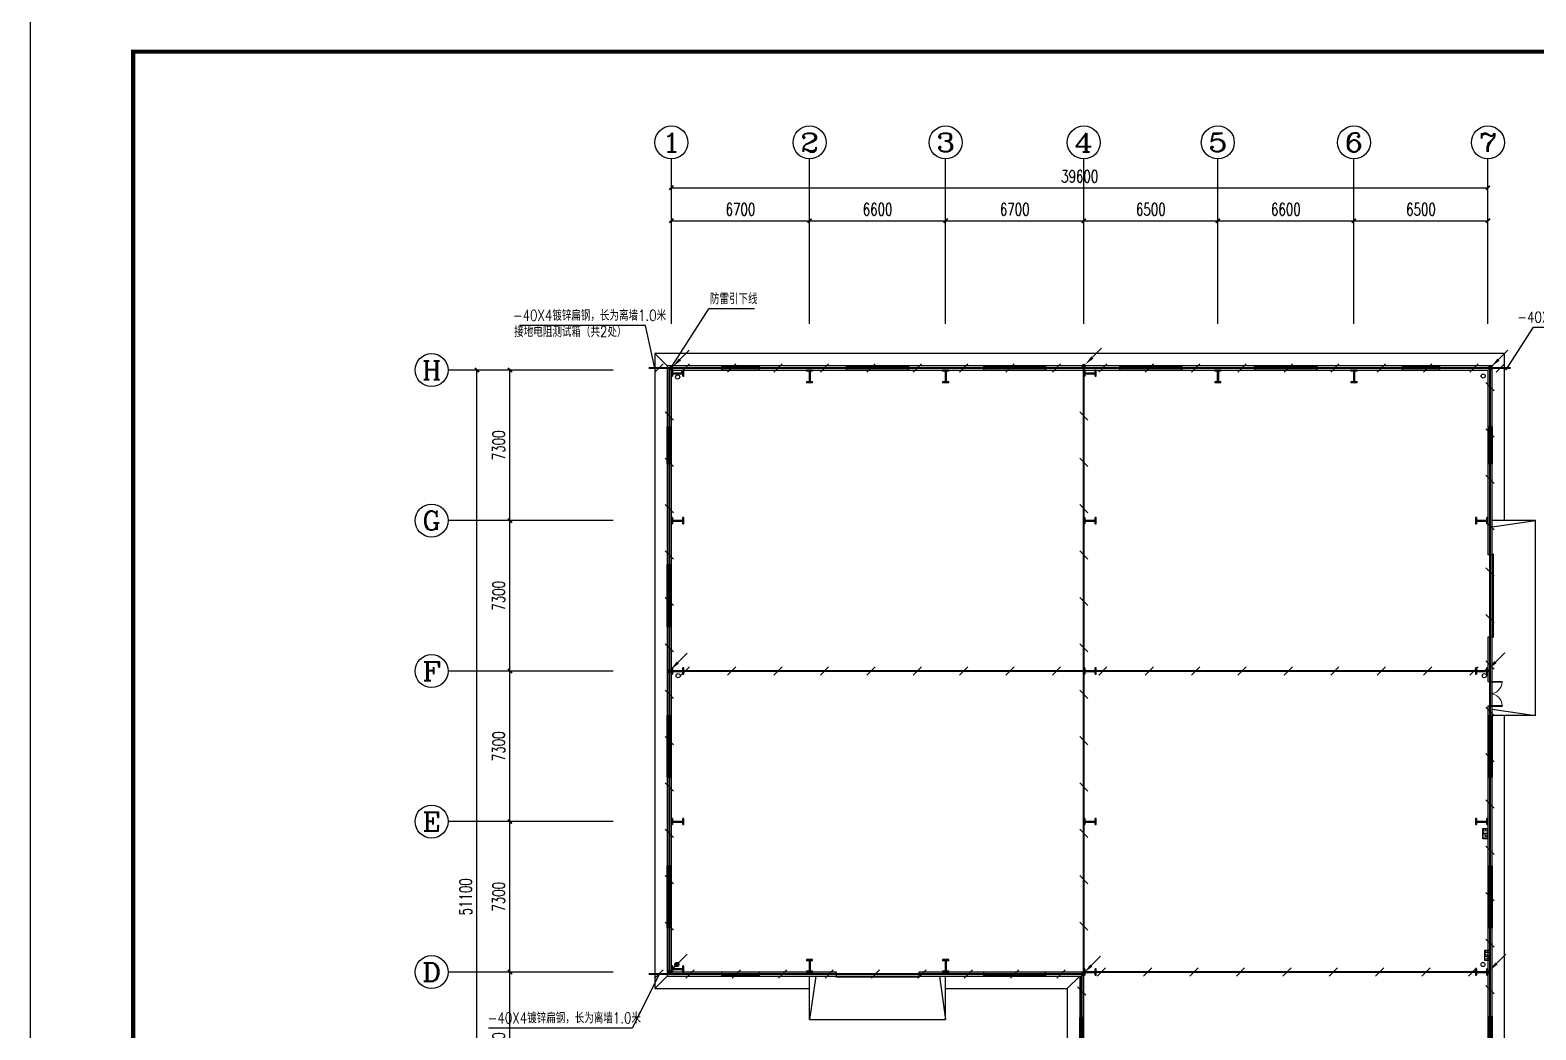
# Model space of a CAD drawing. Extents: x 1680110 to 2699828, y 269661 to 891349.
# Drawn here: x 2361418 to 2434440, y 423781 to 472282 of the extents above; entities that cross this region are included whole.
import ezdxf
from ezdxf.enums import TextEntityAlignment as Align

# ---------------------------------------------------------------- set-up
doc = ezdxf.new("R2010")
doc.units = 0
doc.header["$LTSCALE"] = 1000
doc.header["$MEASUREMENT"] = 0
doc.linetypes.add('CENTER2', pattern=[1.125, 0.75, -0.125, 0.125, -0.125])
doc.linetypes.add('DASH', pattern=[0.35, 0.25, -0.1])
for name, color, linetype in [('AXIS', 3, 'Continuous'), ('AXIS_TEXT', 7, 'Continuous'), ('COLUMN', 9, 'Continuous'), ('DIM-照明', 3, 'Continuous'), ('DIM-箱柜', 3, 'Continuous'), ('EQUIP-照明', 3, 'Continuous'), ('GROUND', 2, 'Continuous'), ('LWIRE', 4, 'Continuous'), ('PUB_TITLE', 4, 'Continuous'), ('SHTLN', 4, 'Continuous'), ('STAIR', 2, 'Continuous'), ('WALL', 9, 'Continuous'), ('WINDOW', 4, 'Continuous'), ('WIRE-接地', 4, 'Continuous'), ('钢柱', 7, 'Continuous')]:
    doc.layers.add(name, color=color, linetype=linetype)
doc.styles.add('_TCH_AXIS', font='COMPLEX', dxfattribs={"bigfont": 'GBCBIG'})
doc.styles.add('_TCH_DIM_T3', font='SIMPLEX', dxfattribs={"width": 0.705882, "bigfont": 'GBCBIG'})
doc.styles.add('_TEL_DIM', font='SIMPLEX', dxfattribs={"width": 0.8, "height": 3.5, "bigfont": 'HZTXT'})
doc.styles.add('COMPLEX', font='COMPLEX')
doc.styles.get("Standard").update_dxf_attribs({"font": 'gbenor.shx', "bigfont": 'gbcbig.shx'})
doc.dimstyles.new('_TCH_ARCH&&200', dxfattribs={"dimtxt": 595, "dimasz": 200, "dimexe": 500, "dimexo": 600, "dimgap": 252.5, "dimtad": 1, "dimdec": 0, "dimzin": 0, "dimdsep": 46, "dimtxsty": '_TCH_DIM_T3', "dimblk": 'ARCHTICK', "dimcen": 0.09, "dimclrt": 7, "dimazin": 2, "dimtfac": 1, "dimtdec": 0, "dimtix": 1, "dimtmove": 2, "dimatfit": 3, "dimfxl": 0, "dimtolj": 1, "dimtzin": 0, "dimarcsym": 0})

# ---------------------------------------------------------------- blocks, each defined once
blk = doc.blocks.new('A$C23043752')
at = {"layer": 'COLUMN'}
blk.add_hatch(color=256, dxfattribs=at).paths.add_polyline_path([(0, 600), (0, 550), (125, 550), (125, 50), (0, 50), (0, 0), (300, 0), (300, 50), (175, 50), (175, 550), (300, 550), (300, 600)])
for p, q in [((0, 600), (0, 550)), ((300, 600), (0, 600)), ((125, 550), (0, 550)), ((0, 50), (125, 50)), ((0, 50), (0, 0)), ((0, 0), (300, 0)), ((125, 550), (125, 50)), ((175, 550), (175, 50)), ((300, 550), (175, 550)), ((175, 50), (300, 50)), ((300, 550), (300, 600)), ((300, 0), (300, 50))]:
    blk.add_line(p, q, dxfattribs=at)
blk = doc.blocks.new('A$C2E6C69CD')
at = {"layer": 'COLUMN', "xscale": -1, "rotation": 359.9999999999998}
blk.add_blockref('A$C23043752', (300, 0), dxfattribs=at)
blk.add_blockref('A$C23043752', (300, 0), dxfattribs=at)
blk = doc.blocks.new('A$C6F9B7E11')
blk.add_blockref('A$C2E6C69CD', (0, 0))
blk = doc.blocks.new('$TelecSys$00000008')
blk.add_line((0.4, 0.4), (-0.4, -0.4))
blk = doc.blocks.new('$TelecSys$00000078')
for p, q in [((1.15, 1.15), (0.55, 0.55)), ((0.104, 0.104), (0.104, 0.104)), ((-0.104, -0.104), (-0.104, -0.104))]:
    blk.add_line(p, q)
at = {"const_width": 0.142}
blk.add_lwpolyline([(-0.071, 0, 1), (0.071, 0, 1)], format="xyb", close=True, dxfattribs=at)
blk.add_solid([(0.62, 0.48), (0.48, 0.62), (0.1, 0.1)])
at = {"width": 0.8, "flags": 9}
blk.add_attdef('A', (0, 0), '', height=0.00002, dxfattribs=at)
blk = doc.blocks.new('_ArchTick')
at = {"color": 0, "linetype": 'ByBlock', "const_width": 0.4}
blk.add_lwpolyline([(-0.5, -0.5), (0.5, 0.5)], dxfattribs=at)
blk = doc.blocks.new('*D39')
at = {"layer": 'AXIS', "color": 0, "lineweight": -2, "transparency": 16777216}
for p, q in [((2392516, 458634), (2392516, 463534)), ((2392516, 463034), (2399216, 463034)), ((2399216, 458634), (2399216, 463534))]:
    blk.add_line(p, q, dxfattribs=at)
at = {"layer": 'Defpoints', "color": 0, "transparency": 16777216}
for p in [(2399216, 463034), (2392516, 458034), (2399216, 458034)]:
    blk.add_point(p, dxfattribs=at)
at = {"layer": 'AXIS', "color": 0, "lineweight": -2, "transparency": 16777216, "xscale": 200, "yscale": 200, "zscale": 200, "rotation": 180}
blk.add_blockref('_ArchTick', (2392516, 463034), dxfattribs=at)
at = {"layer": 'AXIS', "color": 0, "lineweight": -2, "transparency": 16777216, "xscale": 200, "yscale": 200, "zscale": 200}
blk.add_blockref('_ArchTick', (2399216, 463034), dxfattribs=at)
at = {"layer": 'AXIS', "color": 7, "transparency": 16777216, "insert": (2395866, 463584), "char_height": 595, "attachment_point": 5, "style": '_TCH_DIM_T3'}
blk.add_mtext('\\A1;6700', dxfattribs=at)
blk = doc.blocks.new('*D40')
at = {"layer": 'AXIS', "color": 0, "lineweight": -2, "transparency": 16777216}
for p, q in [((2399216, 458634), (2399216, 463534)), ((2399216, 463034), (2405816, 463034)), ((2405816, 458634), (2405816, 463534))]:
    blk.add_line(p, q, dxfattribs=at)
at = {"layer": 'Defpoints', "color": 0, "transparency": 16777216}
for p in [(2405816, 463034), (2399216, 458034), (2405816, 458034)]:
    blk.add_point(p, dxfattribs=at)
at = {"layer": 'AXIS', "color": 0, "lineweight": -2, "transparency": 16777216, "xscale": 200, "yscale": 200, "zscale": 200, "rotation": 180}
blk.add_blockref('_ArchTick', (2399216, 463034), dxfattribs=at)
at = {"layer": 'AXIS', "color": 0, "lineweight": -2, "transparency": 16777216, "xscale": 200, "yscale": 200, "zscale": 200}
blk.add_blockref('_ArchTick', (2405816, 463034), dxfattribs=at)
at = {"layer": 'AXIS', "color": 7, "transparency": 16777216, "insert": (2402516, 463584), "char_height": 595, "attachment_point": 5, "style": '_TCH_DIM_T3'}
blk.add_mtext('\\A1;6600', dxfattribs=at)
blk = doc.blocks.new('*D41')
at = {"layer": 'AXIS', "color": 0, "lineweight": -2, "transparency": 16777216}
for p, q in [((2405816, 458634), (2405816, 463534)), ((2405816, 463034), (2412516, 463034)), ((2412516, 458634), (2412516, 463534))]:
    blk.add_line(p, q, dxfattribs=at)
at = {"layer": 'Defpoints', "color": 0, "transparency": 16777216}
for p in [(2412516, 463034), (2405816, 458034), (2412516, 458034)]:
    blk.add_point(p, dxfattribs=at)
at = {"layer": 'AXIS', "color": 0, "lineweight": -2, "transparency": 16777216, "xscale": 200, "yscale": 200, "zscale": 200, "rotation": 180}
blk.add_blockref('_ArchTick', (2405816, 463034), dxfattribs=at)
at = {"layer": 'AXIS', "color": 0, "lineweight": -2, "transparency": 16777216, "xscale": 200, "yscale": 200, "zscale": 200}
blk.add_blockref('_ArchTick', (2412516, 463034), dxfattribs=at)
at = {"layer": 'AXIS', "color": 7, "transparency": 16777216, "insert": (2409166, 463584), "char_height": 595, "attachment_point": 5, "style": '_TCH_DIM_T3'}
blk.add_mtext('\\A1;6700', dxfattribs=at)
blk = doc.blocks.new('*D42')
at = {"layer": 'AXIS', "color": 0, "lineweight": -2, "transparency": 16777216}
for p, q in [((2412516, 458634), (2412516, 463534)), ((2412516, 463034), (2419016, 463034)), ((2419016, 458634), (2419016, 463534))]:
    blk.add_line(p, q, dxfattribs=at)
at = {"layer": 'Defpoints', "color": 0, "transparency": 16777216}
for p in [(2419016, 463034), (2412516, 458034), (2419016, 458034)]:
    blk.add_point(p, dxfattribs=at)
at = {"layer": 'AXIS', "color": 0, "lineweight": -2, "transparency": 16777216, "xscale": 200, "yscale": 200, "zscale": 200, "rotation": 180}
blk.add_blockref('_ArchTick', (2412516, 463034), dxfattribs=at)
at = {"layer": 'AXIS', "color": 0, "lineweight": -2, "transparency": 16777216, "xscale": 200, "yscale": 200, "zscale": 200}
blk.add_blockref('_ArchTick', (2419016, 463034), dxfattribs=at)
at = {"layer": 'AXIS', "color": 7, "transparency": 16777216, "insert": (2415766, 463584), "char_height": 595, "attachment_point": 5, "style": '_TCH_DIM_T3'}
blk.add_mtext('\\A1;6500', dxfattribs=at)
blk = doc.blocks.new('*D43')
at = {"layer": 'AXIS', "color": 0, "lineweight": -2, "transparency": 16777216}
for p, q in [((2419016, 458634), (2419016, 463534)), ((2419016, 463034), (2425616, 463034)), ((2425616, 458634), (2425616, 463534))]:
    blk.add_line(p, q, dxfattribs=at)
at = {"layer": 'Defpoints', "color": 0, "transparency": 16777216}
for p in [(2425616, 463034), (2419016, 458034), (2425616, 458034)]:
    blk.add_point(p, dxfattribs=at)
at = {"layer": 'AXIS', "color": 0, "lineweight": -2, "transparency": 16777216, "xscale": 200, "yscale": 200, "zscale": 200, "rotation": 180}
blk.add_blockref('_ArchTick', (2419016, 463034), dxfattribs=at)
at = {"layer": 'AXIS', "color": 0, "lineweight": -2, "transparency": 16777216, "xscale": 200, "yscale": 200, "zscale": 200}
blk.add_blockref('_ArchTick', (2425616, 463034), dxfattribs=at)
at = {"layer": 'AXIS', "color": 7, "transparency": 16777216, "insert": (2422316, 463584), "char_height": 595, "attachment_point": 5, "style": '_TCH_DIM_T3'}
blk.add_mtext('\\A1;6600', dxfattribs=at)
blk = doc.blocks.new('*D44')
at = {"layer": 'AXIS', "color": 0, "lineweight": -2, "transparency": 16777216}
for p, q in [((2425616, 458634), (2425616, 463534)), ((2425616, 463034), (2432116, 463034)), ((2432116, 458634), (2432116, 463534))]:
    blk.add_line(p, q, dxfattribs=at)
at = {"layer": 'Defpoints', "color": 0, "transparency": 16777216}
for p in [(2432116, 463034), (2425616, 458034), (2432116, 458034)]:
    blk.add_point(p, dxfattribs=at)
at = {"layer": 'AXIS', "color": 0, "lineweight": -2, "transparency": 16777216, "xscale": 200, "yscale": 200, "zscale": 200, "rotation": 180}
blk.add_blockref('_ArchTick', (2425616, 463034), dxfattribs=at)
at = {"layer": 'AXIS', "color": 0, "lineweight": -2, "transparency": 16777216, "xscale": 200, "yscale": 200, "zscale": 200}
blk.add_blockref('_ArchTick', (2432116, 463034), dxfattribs=at)
at = {"layer": 'AXIS', "color": 7, "transparency": 16777216, "insert": (2428866, 463584), "char_height": 595, "attachment_point": 5, "style": '_TCH_DIM_T3'}
blk.add_mtext('\\A1;6500', dxfattribs=at)
blk = doc.blocks.new('*D45')
at = {"layer": 'AXIS', "color": 0, "lineweight": -2, "transparency": 16777216}
for p, q in [((2392516, 458634), (2392516, 465134)), ((2392516, 464634), (2432116, 464634)), ((2432116, 458634), (2432116, 465134))]:
    blk.add_line(p, q, dxfattribs=at)
at = {"layer": 'Defpoints', "color": 0, "transparency": 16777216}
for p in [(2432116, 464634), (2392516, 458034), (2432116, 458034)]:
    blk.add_point(p, dxfattribs=at)
at = {"layer": 'AXIS', "color": 0, "lineweight": -2, "transparency": 16777216, "xscale": 200, "yscale": 200, "zscale": 200, "rotation": 180}
blk.add_blockref('_ArchTick', (2392516, 464634), dxfattribs=at)
at = {"layer": 'AXIS', "color": 0, "lineweight": -2, "transparency": 16777216, "xscale": 200, "yscale": 200, "zscale": 200}
blk.add_blockref('_ArchTick', (2432116, 464634), dxfattribs=at)
at = {"layer": 'AXIS', "color": 7, "transparency": 16777216, "insert": (2412316, 465184), "char_height": 595, "attachment_point": 5, "style": '_TCH_DIM_T3'}
blk.add_mtext('\\A1;39600', dxfattribs=at)
blk = doc.blocks.new('*D55')
at = {"layer": 'AXIS', "color": 0, "lineweight": -2, "transparency": 16777216}
for p, q in [((2389088, 426588), (2384188, 426588)), ((2384688, 419288), (2384688, 426588)), ((2389088, 419288), (2384188, 419288))]:
    blk.add_line(p, q, dxfattribs=at)
at = {"layer": 'Defpoints', "color": 0, "transparency": 16777216}
for p in [(2384688, 426588), (2389688, 426588), (2389688, 419288)]:
    blk.add_point(p, dxfattribs=at)
at = {"layer": 'AXIS', "color": 0, "lineweight": -2, "transparency": 16777216, "xscale": 200, "yscale": 200, "zscale": 200}
for p, rotation in [((2384688, 426588), 90), ((2384688, 419288), 270)]:
    blk.add_blockref('_ArchTick', p, dxfattribs=dict(at, rotation=rotation))
at = {"layer": 'AXIS', "color": 7, "transparency": 16777216, "insert": (2384138, 422938), "char_height": 595, "attachment_point": 5, "rotation": 90, "style": '_TCH_DIM_T3'}
blk.add_mtext('\\A1;7300', dxfattribs=at)
blk = doc.blocks.new('*D56')
at = {"layer": 'AXIS', "color": 0, "lineweight": -2, "transparency": 16777216}
for p, q in [((2389088, 433888), (2384188, 433888)), ((2384688, 426588), (2384688, 433888)), ((2389088, 426588), (2384188, 426588))]:
    blk.add_line(p, q, dxfattribs=at)
at = {"layer": 'Defpoints', "color": 0, "transparency": 16777216}
for p in [(2384688, 433888), (2389688, 433888), (2389688, 426588)]:
    blk.add_point(p, dxfattribs=at)
at = {"layer": 'AXIS', "color": 0, "lineweight": -2, "transparency": 16777216, "xscale": 200, "yscale": 200, "zscale": 200}
for p, rotation in [((2384688, 433888), 90), ((2384688, 426588), 270)]:
    blk.add_blockref('_ArchTick', p, dxfattribs=dict(at, rotation=rotation))
at = {"layer": 'AXIS', "color": 7, "transparency": 16777216, "insert": (2384138, 430238), "char_height": 595, "attachment_point": 5, "rotation": 90, "style": '_TCH_DIM_T3'}
blk.add_mtext('\\A1;7300', dxfattribs=at)
blk = doc.blocks.new('*D57')
at = {"layer": 'AXIS', "color": 0, "lineweight": -2, "transparency": 16777216}
for p, q in [((2389088, 441188), (2384188, 441188)), ((2384688, 433888), (2384688, 441188)), ((2389088, 433888), (2384188, 433888))]:
    blk.add_line(p, q, dxfattribs=at)
at = {"layer": 'Defpoints', "color": 0, "transparency": 16777216}
for p in [(2384688, 441188), (2389688, 441188), (2389688, 433888)]:
    blk.add_point(p, dxfattribs=at)
at = {"layer": 'AXIS', "color": 0, "lineweight": -2, "transparency": 16777216, "xscale": 200, "yscale": 200, "zscale": 200}
for p, rotation in [((2384688, 441188), 90), ((2384688, 433888), 270)]:
    blk.add_blockref('_ArchTick', p, dxfattribs=dict(at, rotation=rotation))
at = {"layer": 'AXIS', "color": 7, "transparency": 16777216, "insert": (2384138, 437538), "char_height": 595, "attachment_point": 5, "rotation": 90, "style": '_TCH_DIM_T3'}
blk.add_mtext('\\A1;7300', dxfattribs=at)
blk = doc.blocks.new('*D58')
at = {"layer": 'AXIS', "color": 0, "lineweight": -2, "transparency": 16777216}
for p, q in [((2389088, 448488), (2384188, 448488)), ((2384688, 441188), (2384688, 448488)), ((2389088, 441188), (2384188, 441188))]:
    blk.add_line(p, q, dxfattribs=at)
at = {"layer": 'Defpoints', "color": 0, "transparency": 16777216}
for p in [(2384688, 448488), (2389688, 448488), (2389688, 441188)]:
    blk.add_point(p, dxfattribs=at)
at = {"layer": 'AXIS', "color": 0, "lineweight": -2, "transparency": 16777216, "xscale": 200, "yscale": 200, "zscale": 200}
for p, rotation in [((2384688, 448488), 90), ((2384688, 441188), 270)]:
    blk.add_blockref('_ArchTick', p, dxfattribs=dict(at, rotation=rotation))
at = {"layer": 'AXIS', "color": 7, "transparency": 16777216, "insert": (2384138, 444838), "char_height": 595, "attachment_point": 5, "rotation": 90, "style": '_TCH_DIM_T3'}
blk.add_mtext('\\A1;7300', dxfattribs=at)
blk = doc.blocks.new('*D59')
at = {"layer": 'AXIS', "color": 0, "lineweight": -2, "transparency": 16777216}
for p, q in [((2389088, 455788), (2384188, 455788)), ((2384688, 448488), (2384688, 455788)), ((2389088, 448488), (2384188, 448488))]:
    blk.add_line(p, q, dxfattribs=at)
at = {"layer": 'Defpoints', "color": 0, "transparency": 16777216}
for p in [(2384688, 455788), (2389688, 455788), (2389688, 448488)]:
    blk.add_point(p, dxfattribs=at)
at = {"layer": 'AXIS', "color": 0, "lineweight": -2, "transparency": 16777216, "xscale": 200, "yscale": 200, "zscale": 200}
for p, rotation in [((2384688, 455788), 90), ((2384688, 448488), 270)]:
    blk.add_blockref('_ArchTick', p, dxfattribs=dict(at, rotation=rotation))
at = {"layer": 'AXIS', "color": 7, "transparency": 16777216, "insert": (2384138, 452138), "char_height": 595, "attachment_point": 5, "rotation": 90, "style": '_TCH_DIM_T3'}
blk.add_mtext('\\A1;7300', dxfattribs=at)
blk = doc.blocks.new('*D60')
at = {"layer": 'AXIS', "color": 0, "lineweight": -2, "transparency": 16777216}
for p, q in [((2389088, 455788), (2382588, 455788)), ((2383088, 404688), (2383088, 455788)), ((2389088, 404688), (2382588, 404688))]:
    blk.add_line(p, q, dxfattribs=at)
at = {"layer": 'Defpoints', "color": 0, "transparency": 16777216}
for p in [(2383088, 455788), (2389688, 455788), (2389688, 404688)]:
    blk.add_point(p, dxfattribs=at)
at = {"layer": 'AXIS', "color": 0, "lineweight": -2, "transparency": 16777216, "xscale": 200, "yscale": 200, "zscale": 200}
for p, rotation in [((2383088, 455788), 90), ((2383088, 404688), 270)]:
    blk.add_blockref('_ArchTick', p, dxfattribs=dict(at, rotation=rotation))
at = {"layer": 'AXIS', "color": 7, "transparency": 16777216, "insert": (2382538, 430238), "char_height": 595, "attachment_point": 5, "rotation": 90, "style": '_TCH_DIM_T3'}
blk.add_mtext('\\A1;51100', dxfattribs=at)
blk = doc.blocks.new('$TCHSYS$WIN2D')
for p, q in [((-0.5, 0.5), (0.5, 0.5)), ((-0.5, 0.5), (-0.5, -0.5)), ((0.5, 0.5), (0.5, -0.5)), ((0.5, 0.167), (-0.5, 0.167)), ((0.5, -0.167), (-0.5, -0.167)), ((-0.5, -0.5), (0.5, -0.5))]:
    blk.add_line(p, q)
blk = doc.blocks.new('$DorLib2D$00000137')
at = {"color": 0, "linetype": 'DASH'}
blk.add_line((-0.508, 0.723), (0.507, 0.723), dxfattribs=at)
blk = doc.blocks.new('$DorLib2D$00000002')
for p, q in [((-0.5, 0), (-0.5, 0.4875)), ((-0.475, 0.4875), (-0.5, 0.4875)), ((-0.475, 0), (-0.475, 0.4875)), ((0.475, 0), (0.475, 0.4875)), ((0.475, 0.4875), (0.5, 0.4875)), ((0.5, 0), (0.5, 0.4875)), ((-0.5, 0), (-0.475, 0)), ((0.5, 0), (0.475, 0))]:
    blk.add_line(p, q)
at = {"lineweight": 13}
for centre, start, end in [((-0.4875, 0), 0, 88.530716), ((0.4875, 0), 91.469284, 180)]:
    blk.add_arc(centre, 0.4875, start, end, dxfattribs=at)
blk = doc.blocks.new('_AXISO')
blk.add_circle((0, 0), 0.5)
at = {"layer": 'AXIS_TEXT', "style": 'COMPLEX', "width": 1.041667}
blk.add_attdef('A', text='', height=0.56, dxfattribs=at).set_placement((-0.25, -0.28), (0.25, -0.28), align=Align.FIT)

msp = doc.modelspace()

# ---------------------------------------------------------------- linework, layer by layer
at = {"color": 8}
for centre in [(2392821.6, 455453.1), (2431882, 455505.2), (2392844.3, 440967.6), (2431937.5, 440967.6), (2392782.7, 426952.6), (2431875.8, 426952.6)]:
    msp.add_circle(centre, 100, dxfattribs=at)
at = {"layer": 'AXIS'}
for p, q in [((2392516, 458033.9), (2392516, 466033.9)), ((2399216, 458033.9), (2399216, 466033.9)), ((2405816, 458033.9), (2405816, 466033.9)), ((2412516, 458033.9), (2412516, 466033.9)), ((2419016, 458033.9), (2419016, 466033.9)), ((2425616, 458033.9), (2425616, 466033.9)), ((2432116, 458033.9), (2432116, 466033.9)), ((2389688.4, 455788), (2381688.4, 455788)), ((2389688.4, 448488), (2381688.4, 448488)), ((2389688.4, 441188), (2381688.4, 441188)), ((2389688.4, 433888), (2381688.4, 433888)), ((2389688.4, 426588), (2381688.4, 426588))]:
    msp.add_line(p, q, dxfattribs=at)
at = {"layer": 'DIM-照明'}
for p, q in [((2392578.5, 456013.3), (2394332.9, 458759.2)), ((2396552, 458759.2), (2394332.9, 458759.2)), ((2391716, 455878.5), (2391256.9, 457957.5)), ((2432982.3, 455788), (2434323.5, 457867.1)), ((2391916, 426488), (2390627.6, 423873)), ((2383651.7, 423873), (2390627.6, 423873))]:
    msp.add_line(p, q, dxfattribs=at)
at = {"layer": 'DIM-箱柜', "color": 7}
for p, q in [((2391256.9, 457957.5), (2385158.1, 457957.5)), ((2434323.5, 457867.1), (2440422.3, 457867.1))]:
    msp.add_line(p, q, dxfattribs=at)
at = {"layer": 'EQUIP-照明'}
for points in [[(2431870.3, 433055.6), (2431870.3, 433548.6), (2432116, 433548.6), (2432116, 433055.6)], [(2431970.3, 427153.3), (2431970.3, 427646.3), (2432216, 427646.3), (2432216, 427153.3)]]:
    msp.add_lwpolyline(points, close=True, dxfattribs=at)
at = {"layer": 'GROUND', "color": 8}
for p, q in [((2391716, 456588), (2391716, 425788)), ((2432916, 456588), (2391716, 456588)), ((2392316, 455988), (2391716, 456588)), ((2432316, 455988), (2432916, 456588)), ((2432916, 448488), (2432916, 456588)), ((2392316, 455988), (2392316, 426388)), ((2432316, 455988), (2392316, 455988)), ((2432316, 448488), (2432316, 455988)), ((2432316, 421438), (2432316, 439038)), ((2432916, 421438), (2432916, 439038)), ((2392316, 426388), (2391716, 425788)), ((2391716, 425788), (2399216, 425788)), ((2392316, 426388), (2399216, 426388)), ((2405816, 426388), (2412316, 426388)), ((2405816, 425788), (2411716, 425788)), ((2412316, 426388), (2411716, 425788)), ((2411716, 425788), (2411716, 403888)), ((2412316, 426388), (2412316, 404488))]:
    msp.add_line(p, q, dxfattribs=at)
at = {"layer": 'PUB_TITLE'}
msp.add_lwpolyline([(2361418.2, 389232.4), (2480218.2, 389232.4), (2480218.2, 473232.4), (2361418.2, 473232.4)], close=True, dxfattribs=at)
at = {"layer": 'PUB_TITLE', "const_width": 200}
msp.add_lwpolyline([(2366418.2, 391232.4), (2478218.2, 391232.4), (2478218.2, 471232.4), (2366418.2, 471232.4)], close=True, dxfattribs=at)
at = {"layer": 'STAIR', "color": 8}
for p, q in [((2434416, 448488), (2432316, 448488)), ((2432316, 439038), (2432316, 448488)), ((2432316, 448188), (2434416, 448488)), ((2434416, 439038), (2434416, 448488)), ((2432316, 439338), (2434416, 439038)), ((2434416, 439038), (2432316, 439038)), ((2399216, 424288), (2399216, 426388)), ((2399216, 426388), (2405816, 426388)), ((2399516, 426388), (2399216, 424288)), ((2405516, 426388), (2405816, 424288)), ((2405816, 424288), (2405816, 426388)), ((2399216, 424288), (2405816, 424288))]:
    msp.add_line(p, q, dxfattribs=at)
at = {"layer": 'WALL', "color": 8}
for p, q in [((2392316, 455988), (2392316, 453038)), ((2394966, 455988), (2392316, 455988)), ((2392516, 453038), (2392516, 455788)), ((2392516, 455788), (2394966, 455788)), ((2394966, 455788), (2394966, 455988)), ((2401016, 455988), (2396766, 455988)), ((2396766, 455988), (2396766, 455788)), ((2396766, 455788), (2401016, 455788)), ((2401016, 455788), (2401016, 455988)), ((2407666, 455988), (2404016, 455988)), ((2404016, 455988), (2404016, 455788)), ((2404016, 455788), (2407666, 455788)), ((2407666, 455788), (2407666, 455988)), ((2414266, 455988), (2410666, 455988)), ((2410666, 455988), (2410666, 455788)), ((2410666, 455788), (2414266, 455788)), ((2414266, 455788), (2414266, 455988)), ((2420816, 455988), (2417266, 455988)), ((2417266, 455988), (2417266, 455788)), ((2417266, 455788), (2420816, 455788)), ((2420816, 455788), (2420816, 455988)), ((2427966, 455988), (2423816, 455988)), ((2423816, 455988), (2423816, 455788)), ((2423816, 455788), (2427966, 455788)), ((2427966, 455788), (2427966, 455988)), ((2432316, 455988), (2429766, 455988)), ((2429766, 455988), (2429766, 455788)), ((2429766, 455788), (2432116, 455788)), ((2432116, 455788), (2432116, 453038)), ((2432316, 453038), (2432316, 455988)), ((2392316, 453038), (2392516, 453038)), ((2432116, 453038), (2432316, 453038)), ((2392516, 451238), (2392316, 451238)), ((2392316, 451238), (2392316, 446338)), ((2392516, 446338), (2392516, 451238)), ((2432116, 451238), (2432116, 446838)), ((2432316, 451238), (2432116, 451238)), ((2432316, 446838), (2432316, 451238)), ((2392316, 446338), (2392516, 446338)), ((2432116, 446838), (2432316, 446838)), ((2392516, 443338), (2392316, 443338)), ((2392316, 443338), (2392316, 439038)), ((2392516, 439038), (2392516, 443338)), ((2432116, 442838), (2432116, 440688.1)), ((2432316, 442838), (2432116, 442838)), ((2432316, 440688.1), (2432316, 442838)), ((2432116, 440688.1), (2432316, 440688.1)), ((2392316, 439038), (2392516, 439038)), ((2432116, 439488.1), (2432116, 439038)), ((2432316, 439488.1), (2432116, 439488.1)), ((2432116, 439038), (2432316, 439038)), ((2432316, 439038), (2432316, 439488.1)), ((2392516, 436038), (2392316, 436038)), ((2392316, 436038), (2392316, 431738)), ((2392516, 431738), (2392516, 436038)), ((2432116, 436038), (2432116, 431738)), ((2432316, 436038), (2432116, 436038)), ((2432316, 431738), (2432316, 436038)), ((2392316, 431738), (2392516, 431738)), ((2432116, 431738), (2432316, 431738)), ((2392516, 428738), (2392316, 428738)), ((2392316, 428738), (2392316, 426388)), ((2392516, 426588), (2392516, 428738)), ((2432116, 428738), (2432116, 424438)), ((2432316, 428738), (2432116, 428738)), ((2432316, 424438), (2432316, 428738)), ((2394966, 426588), (2392516, 426588)), ((2394966, 426388), (2394966, 426588)), ((2400516, 426588), (2396766, 426588)), ((2396766, 426588), (2396766, 426388)), ((2400516, 426388), (2400516, 426588)), ((2407666, 426588), (2404516, 426588)), ((2404516, 426588), (2404516, 426388)), ((2407666, 426388), (2407666, 426588)), ((2412516, 426588), (2410666, 426588)), ((2410666, 426588), (2410666, 426388)), ((2412516, 424388), (2412516, 426588)), ((2392316, 426388), (2394966, 426388)), ((2396766, 426388), (2400516, 426388)), ((2404516, 426388), (2407666, 426388)), ((2410666, 426388), (2412316, 426388)), ((2412316, 426388), (2412316, 424388)), ((2412316, 424388), (2412516, 424388)), ((2432116, 424438), (2432316, 424438))]:
    msp.add_line(p, q, dxfattribs=at)
at = {"layer": 'WIRE-接地', "linetype": 'CENTER2', "const_width": 100}
for points in [[(2392416, 455888), (2391416, 455888)], [(2412516, 455888), (2412516, 426488), (2412416, 426488)], [(2432216, 455888), (2433216, 455888)], [(2392416, 441188), (2432216, 441188)], [(2392416, 426488), (2391416, 426488)], [(2432216, 426588), (2412516, 426588)]]:
    msp.add_lwpolyline(points, dxfattribs=at)
at = {"layer": 'WIRE-接地', "linetype": 'CENTER2'}
msp.add_lwpolyline([(2392416, 455888, 100, 100, 0), (2392416, 426488, 100, 100, 0), (2406916, 426488, 100, 100, 0), (2412416, 426488, 100, 100, 0), (2412416, 411988, 100, 100, 0), (2412416, 404588, 100, 100, 0), (2432216, 404588, 100, 100, 0), (2432216, 455888, 100, 100, 0), (2392416, 455888, 0, 0, 0)], format="xyseb", dxfattribs=at)

# ---------------------------------------------------------------- block references
at = {"layer": 'AXIS'}
ref = msp.add_blockref('_AXISO', (2392516, 466833.9), dxfattribs=dict(at, xscale=1600, yscale=1600, zscale=1600))
ref.add_attrib('A', '1', dxfattribs={"layer": 'AXIS_TEXT', "height": 905.1, "style": '_TCH_AXIS', "width": 2.333333}).set_placement((2392063.4, 466381.3), (2392968.5, 466381.3), align=Align.FIT)
ref = msp.add_blockref('_AXISO', (2399216, 466833.9), dxfattribs=dict(at, xscale=1600, yscale=1600, zscale=1600))
ref.add_attrib('A', '2', dxfattribs={"layer": 'AXIS_TEXT', "height": 905.1, "style": '_TCH_AXIS', "width": 1.5}).set_placement((2398763.4, 466381.3), (2399668.5, 466381.3), align=Align.FIT)
ref = msp.add_blockref('_AXISO', (2405816, 466833.9), dxfattribs=dict(at, xscale=1600, yscale=1600, zscale=1600))
ref.add_attrib('A', '3', dxfattribs={"layer": 'AXIS_TEXT', "height": 905.1, "style": '_TCH_AXIS', "width": 1.5}).set_placement((2405363.4, 466381.3), (2406268.5, 466381.3), align=Align.FIT)
ref = msp.add_blockref('_AXISO', (2412516, 466833.9), dxfattribs=dict(at, xscale=1600, yscale=1600, zscale=1600))
ref.add_attrib('A', '4', dxfattribs={"layer": 'AXIS_TEXT', "height": 905.1, "style": '_TCH_AXIS', "width": 1.3125}).set_placement((2412063.4, 466381.3), (2412968.5, 466381.3), align=Align.FIT)
ref = msp.add_blockref('_AXISO', (2419016, 466833.9), dxfattribs=dict(at, xscale=1600, yscale=1600, zscale=1600))
ref.add_attrib('A', '5', dxfattribs={"layer": 'AXIS_TEXT', "height": 905.1, "style": '_TCH_AXIS', "width": 1.5}).set_placement((2418563.4, 466381.3), (2419468.5, 466381.3), align=Align.FIT)
ref = msp.add_blockref('_AXISO', (2425616, 466833.9), dxfattribs=dict(at, xscale=1600, yscale=1600, zscale=1600))
ref.add_attrib('A', '6', dxfattribs={"layer": 'AXIS_TEXT', "height": 905.1, "style": '_TCH_AXIS', "width": 1.5}).set_placement((2425163.4, 466381.3), (2426068.5, 466381.3), align=Align.FIT)
ref = msp.add_blockref('_AXISO', (2432116, 466833.9), dxfattribs=dict(at, xscale=1600, yscale=1600, zscale=1600))
ref.add_attrib('A', '7', dxfattribs={"layer": 'AXIS_TEXT', "height": 905.1, "style": '_TCH_AXIS', "width": 1.5}).set_placement((2431663.4, 466381.3), (2432568.5, 466381.3), align=Align.FIT)
ref = msp.add_blockref('_AXISO', (2380888.4, 455788), dxfattribs=dict(at, xscale=1600, yscale=1600, zscale=1600))
ref.add_attrib('A', 'H', dxfattribs={"layer": 'AXIS_TEXT', "height": 905.1, "style": '_TCH_AXIS', "width": 1.05}).set_placement((2380435.8, 455335.5), (2381340.9, 455335.5), align=Align.FIT)
ref = msp.add_blockref('_AXISO', (2380888.4, 448488), dxfattribs=dict(at, xscale=1600, yscale=1600, zscale=1600))
ref.add_attrib('A', 'G', dxfattribs={"layer": 'AXIS_TEXT', "height": 905.1, "style": '_TCH_AXIS', "width": 1.166667}).set_placement((2380435.8, 448035.5), (2381340.9, 448035.5), align=Align.FIT)
ref = msp.add_blockref('_AXISO', (2380888.4, 441188), dxfattribs=dict(at, xscale=1600, yscale=1600, zscale=1600))
ref.add_attrib('A', 'F', dxfattribs={"layer": 'AXIS_TEXT', "height": 905.1, "style": '_TCH_AXIS', "width": 1.3125}).set_placement((2380435.8, 440735.5), (2381340.9, 440735.5), align=Align.FIT)
ref = msp.add_blockref('_AXISO', (2380888.4, 433888), dxfattribs=dict(at, xscale=1600, yscale=1600, zscale=1600))
ref.add_attrib('A', 'E', dxfattribs={"layer": 'AXIS_TEXT', "height": 905.1, "style": '_TCH_AXIS', "width": 1.3125}).set_placement((2380435.8, 433435.5), (2381340.9, 433435.5), align=Align.FIT)
ref = msp.add_blockref('_AXISO', (2380888.4, 426588), dxfattribs=dict(at, xscale=1600, yscale=1600, zscale=1600))
ref.add_attrib('A', 'D', dxfattribs={"layer": 'AXIS_TEXT', "height": 905.1, "style": '_TCH_AXIS', "width": 1.235294}).set_placement((2380435.8, 426135.5), (2381340.9, 426135.5), align=Align.FIT)
at = {"layer": 'LWIRE', "xscale": 750, "yscale": 750, "zscale": 750}
for p in [(2392516, 455888), (2412516, 455988), (2432216, 455888), (2392416, 441188), (2432066, 441213), (2392416, 426588), (2412466, 426488), (2432116, 426588)]:
    msp.add_blockref('$TelecSys$00000078', p, dxfattribs=at)
at = {"layer": 'SHTLN', "xscale": 500, "yscale": 500, "zscale": 500}
for p, rotation in [((2391916, 455888), 180), ((2393191, 455888), 180), ((2395441, 455888), 180), ((2397691, 455888), 180), ((2399941, 455888), 180), ((2402191, 455888), 180), ((2404441, 455888), 180), ((2406691, 455888), 180), ((2408941, 455888), 180), ((2411191, 455888), 180), ((2413441, 455888), 180), ((2415691, 455888), 180), ((2417941, 455888), 180), ((2420191, 455888), 180), ((2422441, 455888), 180), ((2424691, 455888), 180), ((2426941, 455888), 180), ((2429191, 455888), 180), ((2431441, 455888), 180), ((2432216, 454988), 90), ((2392416, 453563), 270), ((2412516, 453563), 270.0000000000009), ((2432216, 452738), 90), ((2392416, 451313), 270), ((2412516, 451313), 270.0000000000009), ((2432216, 450488), 90), ((2392416, 449063), 270), ((2412516, 449063), 270.0000000000009), ((2432216, 448238), 90), ((2392416, 446813), 270), ((2412516, 446813), 270.0000000000009), ((2432216, 445988), 90), ((2392416, 444563), 270), ((2412516, 444563), 270.0000000000009), ((2432216, 443738), 90), ((2392416, 442313), 270), ((2412516, 442313), 270.0000000000009), ((2432216, 441488), 90), ((2392416, 440063), 270), ((2412516, 440063), 270.0000000000009), ((2432216, 439238), 90), ((2392416, 437813), 270), ((2412516, 437813), 270.0000000000009), ((2432216, 436988), 90), ((2392416, 435563), 270), ((2412516, 435563), 270.0000000000009), ((2432216, 434738), 90), ((2392416, 433313), 270), ((2412516, 433313), 270.0000000000009), ((2432216, 432488), 90), ((2392416, 431063), 270), ((2412516, 431063), 270.0000000000009), ((2432216, 430238), 90), ((2392416, 428813), 270), ((2412516, 428813), 270.0000000000009), ((2432216, 427988), 90), ((2391916, 426488), 180), ((2413366, 426588), 180.0000000001212), ((2415616, 426588), 180.0000000001212), ((2417866, 426588), 180.0000000001212), ((2420116, 426588), 180.0000000001212), ((2422366, 426588), 180.0000000001212), ((2424616, 426588), 180.0000000001212), ((2426866, 426588), 180.0000000001212), ((2429116, 426588), 180.0000000001212), ((2431366, 426588), 180.0000000001212), ((2412416, 425663), 270), ((2432216, 425738), 90)]:
    msp.add_blockref('$TelecSys$00000008', p, dxfattribs=dict(at, rotation=rotation))
for p in [(2432716, 455888), (2393191, 441188), (2395441, 441188), (2397691, 441188), (2399941, 441188), (2402191, 441188), (2404441, 441188), (2406691, 441188), (2408941, 441188), (2411191, 441188), (2413441, 441188), (2415691, 441188), (2417941, 441188), (2420191, 441188), (2422441, 441188), (2424691, 441188), (2426941, 441188), (2429191, 441188), (2431441, 441188), (2393416, 426488), (2395666, 426488), (2397916, 426488), (2400166, 426488), (2402416, 426488), (2404666, 426488), (2406916, 426488), (2409166, 426488), (2411416, 426488)]:
    msp.add_blockref('$TelecSys$00000008', p, dxfattribs=at)
at = {"layer": 'WINDOW', "color": 8}
for p, xscale, yscale, zscale in [((2395866, 455888), 1800, 200, 1800), ((2402516, 455888), 3000, 200, 3000), ((2409166, 455888), 3000, -200, 3000), ((2415766, 455888), 3000, -200, 3000), ((2422316, 455888), 3000, -200, 3000), ((2428866, 455888), 1800, 200, 1800)]:
    msp.add_blockref('$TCHSYS$WIN2D', p, dxfattribs=dict(at, xscale=xscale, yscale=yscale, zscale=zscale))
for name, p, xscale, yscale, zscale, rotation in [('$TCHSYS$WIN2D', (2392416, 452138), 1800, 200, 1800, 90), ('$TCHSYS$WIN2D', (2432216, 452138), 1800, 200, 1800, 270), ('$TCHSYS$WIN2D', (2392416, 444838), 3000, -200, 3000, 90), ('$DorLib2D$00000137', (2432216, 444838), 4000, 200, 4000, 270), ('$DorLib2D$00000002', (2432216, 440088.1), 1200, 1200, 1200, 270), ('$TCHSYS$WIN2D', (2392416, 437538), 3000, 200, 3000, 90), ('$TCHSYS$WIN2D', (2432216, 437538), 3000, -200, 3000, 270), ('$TCHSYS$WIN2D', (2392416, 430238), 3000, -200, 3000, 90), ('$TCHSYS$WIN2D', (2432216, 430238), 3000, -200, 3000, 270), ('$TCHSYS$WIN2D', (2395866, 426488), 1800, 200, 1800, 180), ('$TCHSYS$WIN2D', (2409166, 426488), 3000, 200, 3000, 180), ('$DorLib2D$00000137', (2402516, 426488), 4000, 200, 4000, 180), ('$TCHSYS$WIN2D', (2412416, 422888), 3000, -200, 3000, 90), ('$TCHSYS$WIN2D', (2432216, 422938), 3000, -200, 3000, 270)]:
    msp.add_blockref(name, p, dxfattribs=dict(at, xscale=xscale, yscale=yscale, zscale=zscale, rotation=rotation))
at = {"layer": '钢柱', "color": 8, "ltscale": 1000, "xscale": -1, "rotation": 90}
for p in [(2393116, 455788), (2413116, 455788), (2393116, 448638), (2413116, 448638), (2432116, 448638), (2393116, 441338), (2413116, 441338), (2432116, 441338), (2393116, 434038), (2413116, 434038), (2432116, 434038), (2393116, 426888), (2413116, 426738), (2432116, 426738)]:
    msp.add_blockref('A$C6F9B7E11', p, dxfattribs=at)
at = {"layer": '钢柱', "color": 8, "ltscale": 1000, "xscale": -1}
for p in [(2399366, 455188), (2405966, 455188), (2419166, 455188), (2425766, 455188), (2399366, 426588), (2405966, 426588)]:
    msp.add_blockref('A$C6F9B7E11', p, dxfattribs=at)

# ---------------------------------------------------------------- texts
at = {"layer": 'DIM-箱柜', "color": 7, "style": '_TEL_DIM', "width": 0.8}
for s, p in [('防雷引下线', (2394384.5, 458984.7)), ('-40X4镀锌扁钢，长为离墙1.0米', (2384833.6, 458183)), ('-40X4镀锌扁钢，长为离墙1.0米', (2433543.2, 458092.5)), ('接地电阻测试箱（共2处）', (2384895.6, 457394.7)), ('-40X4镀锌扁钢，长为离墙1.0米', (2383612.9, 424098.5))]:
    msp.add_text(s, height=525, dxfattribs=at).set_placement(p)
at = {"layer": 'EQUIP-照明', "style": '_TEL_DIM', "width": 0.8}
for p in [(2432083.6, 433100.8), (2432183.6, 427198.5)]:
    msp.add_text('MEB', height=187.5, rotation=90, dxfattribs=at).set_placement(p)

# ---------------------------------------------------------------- dimensions: what is measured, and where the dimension line sits
at = {"layer": 'AXIS'}
for p1, p2, distance, picture, middle in [((2392516, 458033.9), (2432116, 458033.9), 6600, '*D45', (2412316, 465183.9)), ((2392516, 458033.9), (2399216, 458033.9), 5000, '*D39', (2395866, 463583.9)), ((2399216, 458033.9), (2405816, 458033.9), 5000, '*D40', (2402516, 463583.9)), ((2405816, 458033.9), (2412516, 458033.9), 5000, '*D41', (2409166, 463583.9)), ((2412516, 458033.9), (2419016, 458033.9), 5000, '*D42', (2415766, 463583.9)), ((2419016, 458033.9), (2425616, 458033.9), 5000, '*D43', (2422316, 463583.9)), ((2425616, 458033.9), (2432116, 458033.9), 5000, '*D44', (2428866, 463583.9)), ((2389688.4, 404688), (2389688.4, 455788), 6600, '*D60', (2382538.4, 430238)), ((2389688.4, 448488), (2389688.4, 455788), 5000, '*D59', (2384138.4, 452138)), ((2389688.4, 441188), (2389688.4, 448488), 5000, '*D58', (2384138.4, 444838)), ((2389688.4, 433888), (2389688.4, 441188), 5000, '*D57', (2384138.4, 437538)), ((2389688.4, 426588), (2389688.4, 433888), 5000, '*D56', (2384138.4, 430238)), ((2389688.4, 419288), (2389688.4, 426588), 5000, '*D55', (2384138.4, 422938))]:
    dim = msp.add_aligned_dim(p1=p1, p2=p2, distance=distance, dimstyle='_TCH_ARCH&&200', dxfattribs=at)
    dim.commit()
    dim.dimension.update_dxf_attribs({"geometry": picture, "text_midpoint": middle})

doc.saveas('drawing.dxf')
